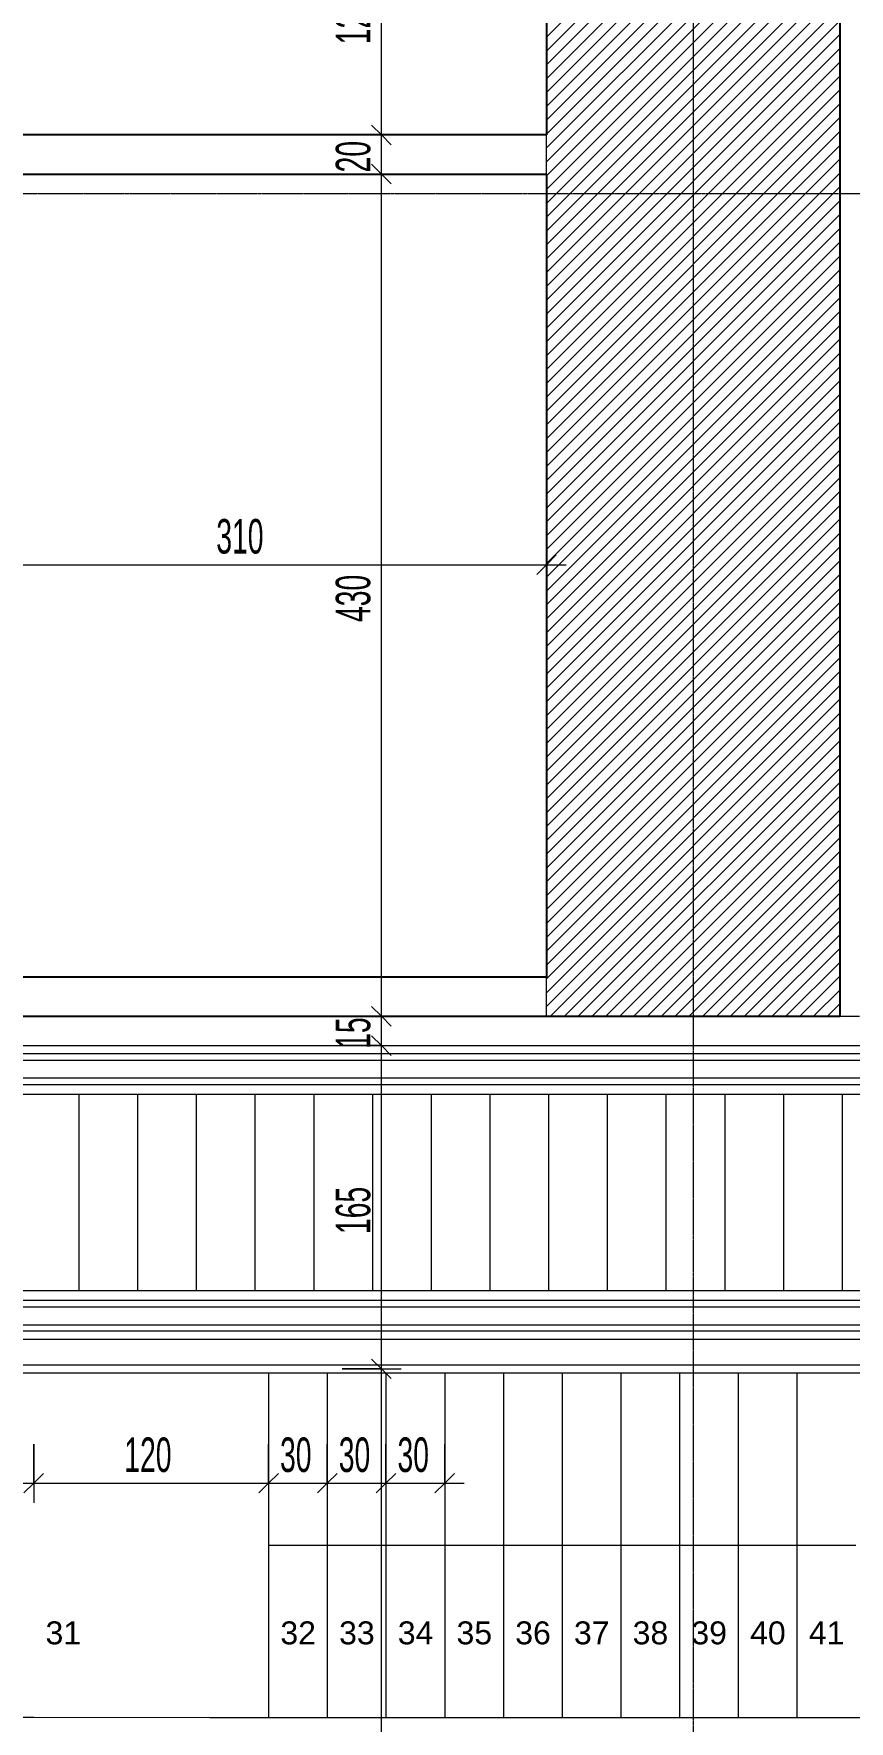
# Model space of a CAD drawing. Header units: centimetres. Extents: x -9345 to 11316, y -7197 to -3465.
# Drawn here: x 9554 to 9970, y -6310 to -5449 of the extents above; entities that cross this region are included whole.
import ezdxf

# ---------------------------------------------------------------- set-up
doc = ezdxf.new("R2010")
doc.units = ezdxf.units.CM
doc.linetypes.add('Grid Line 1_4_', pattern=[1.11125, 0.635, -0.15875, 0.15875, -0.15875])
doc.linetypes.add('Overhead', pattern=[0.396875, 0.238125, -0.15875])
for name, color, linetype, lineweight in [('A-ANNO-DIMS', 211, 'Continuous', 9), ('A-ANNO-DIMS-100', 211, 'Continuous', 9), ('A-FLOR-HRAL', 11, 'Continuous', 9), ('A-GENM', 13, 'Continuous', 9), ('A-WALL', 113, 'Continuous', 9), ('A-WALL-PATT', 111, 'Continuous', 25), ('S-GRID', 1, 'Continuous', 9), ('S-STRS', 31, 'Continuous', 9), ('S-STRS-ANNO', 31, 'Continuous', 9), ('S-STRS-MBND', 31, 'Overhead', 9)]:
    doc.layers.add(name, color=color, linetype=linetype, lineweight=lineweight)
doc.styles.add('Arial', font='arial.ttf', dxfattribs={"height": 11.710189})
doc.styles.add('Swis721 LtCn BT_1', font='swisscl.ttf', dxfattribs={"width": 0.8, "height": 17.639445})
doc.dimstyles.new('IUAS_DIMENSION_INSIDE_100_5', dxfattribs={"dimscale": 30.48, "dimtxt": 18, "dimasz": 0.328084, "dimexe": 0.328084, "dimexo": 0.0625, "dimgap": 0, "dimtad": 1, "dimdec": 0, "dimdsep": 46, "dimtxsty": 'Swis721 LtCn BT_1', "dimblk1": 'OBLIQUE', "dimblk2": 'OBLIQUE', "dimsah": 1, "dimcen": 0.09, "dimdle": 0.328084, "dimazin": 0, "dimtfac": 1, "dimtdec": 4, "dimtix": 1, "dimtmove": 0, "dimatfit": 3, "dimfxl": 0.656168, "dimfxlon": 1, "dimtvp": 1, "dimtolj": 1, "dimtzin": 0, "dimarcsym": 2})

# ---------------------------------------------------------------- blocks, each defined once
blk = doc.blocks.new('A-YURUYEN MERDIVEN - 1570-1859977-_123_30 TEKNİK KAT _ TECHNICAL LEVEL')
at = {"layer": 'A-GENM'}
for p, q in [((-147.16, 75), (1364.88, 75)), ((-138.68, 70.76), (1366.01, 70.76)), ((1362.96, 67.5), (20.84, 67.5)), ((1364.88, 55), (-147.16, 55)), ((20.84, 58.5), (1362.96, 58.5)), ((1363, 50), (-161.16, 50)), ((132.94, -50), (132.94, 50)), ((162.94, -50), (162.94, 50)), ((192.94, -50), (192.94, 50)), ((222.94, -50), (222.94, 50)), ((252.94, -50), (252.94, 50)), ((282.94, -50), (282.94, 50)), ((312.94, -50), (312.94, 50)), ((312.94, -50), (312.94, 50)), ((342.94, -50), (342.94, 50)), ((342.94, -50), (342.94, 50)), ((372.94, -50), (372.94, 50)), ((372.94, -50), (372.94, 50)), ((402.94, -50), (402.94, 50)), ((402.94, -50), (402.94, 50)), ((432.94, -50), (432.94, 50)), ((432.94, -50), (432.94, 50)), ((462.94, -50), (462.94, 50)), ((462.94, -50), (462.94, 50)), ((492.94, -50), (492.94, 50)), ((522.94, -50), (522.94, 50)), ((-161.16, -50), (1363, -50)), ((-147.16, -55), (1364.88, -55)), ((1362.96, -58.5), (20.84, -58.5)), ((20.84, -67.5), (1362.96, -67.5)), ((1364.88, -75), (-147.16, -75)), ((-138.68, -70.76), (1366.01, -70.76)), ((134, -90), (124, -90))]:
    blk.add_line(p, q, dxfattribs=at)
blk = doc.blocks.new('Railing - Railing-1672219-_123_30 TEKNİK KAT _ TECHNICAL LEVEL')
at = {"layer": 'A-FLOR-HRAL'}
for p, q in [((-6436.99, -881.48), (-6260.01, -1327.67)), ((-6260.01, -1327.67), (-6226.83, -1411.33)), ((-6226.83, -1411.33), (-6049.85, -1857.51))]:
    blk.add_line(p, q, dxfattribs=at)
blk = doc.blocks.new('Railing - Railing-1672223-_123_30 TEKNİK KAT _ TECHNICAL LEVEL')
at = {"layer": 'A-FLOR-HRAL'}
for p, q in [((-6273.47, -816.62), (-6096.49, -1262.8)), ((-6269.75, -815.15), (-6092.77, -1261.33)), ((-6096.49, -1262.8), (-6063.3, -1346.46)), ((-6092.77, -1261.33), (-6059.58, -1344.99)), ((-6063.3, -1346.46), (-5886.32, -1792.64)), ((-6059.58, -1344.99), (-5882.61, -1791.17))]:
    blk.add_line(p, q, dxfattribs=at)
blk = doc.blocks.new('DIMBLOCK483-_123_30 TEKNİK KAT _ TECHNICAL LEVEL')
at = {"layer": 'A-ANNO-DIMS-100', "transparency": 16777216}
for p, q in [((9731.45, -6130.53), (9726.45, -6125.53)), ((9711.45, -6130.53), (9741.45, -6130.53)), ((9731.45, -6130.53), (9711.45, -6130.53)), ((9731.45, -6550.53), (9731.45, -6130.53)), ((9731.45, -6130.53), (9736.45, -6135.53)), ((9731.45, -6550.53), (9726.45, -6545.53)), ((9711.45, -6550.53), (9741.45, -6550.53)), ((9731.45, -6550.53), (9711.45, -6550.53)), ((9731.45, -6550.53), (9736.45, -6555.53))]:
    blk.add_line(p, q, dxfattribs=at)
at = {"layer": 'A-ANNO-DIMS-100', "color": 0, "transparency": 16777216, "insert": (9708.1, -6354.24), "char_height": 17.639, "width": 32.9143, "attachment_point": 1, "rotation": 90, "line_spacing_factor": 0.971848, "style": 'Swis721 LtCn BT_1'}
blk.add_mtext('420', dxfattribs=at)
blk = doc.blocks.new('_Oblique')
at = {"color": 0, "linetype": 'ByBlock', "lineweight": -2}
blk.add_line((-0.5, -0.5), (0.5, 0.5), dxfattribs=at)
blk = doc.blocks.new('DIMBLOCK484-_123_30 TEKNİK KAT _ TECHNICAL LEVEL')
at = {"layer": 'A-ANNO-DIMS-100', "transparency": 16777216}
for p, q in [((9731.45, -5965.53), (9726.45, -5960.53)), ((9711.45, -5965.53), (9741.45, -5965.53)), ((9731.45, -5965.53), (9711.45, -5965.53)), ((9731.45, -6130.53), (9731.45, -5965.53)), ((9731.45, -5965.53), (9736.45, -5970.53)), ((9731.45, -6130.53), (9726.45, -6125.53)), ((9711.45, -6130.53), (9741.45, -6130.53)), ((9731.45, -6130.53), (9711.45, -6130.53)), ((9731.45, -6130.53), (9736.45, -6135.53))]:
    blk.add_line(p, q, dxfattribs=at)
at = {"layer": 'A-ANNO-DIMS-100', "color": 0, "transparency": 16777216, "insert": (9708.1, -6061.74), "char_height": 17.639, "width": 32.9143, "attachment_point": 1, "rotation": 90, "line_spacing_factor": 0.971848, "style": 'Swis721 LtCn BT_1'}
blk.add_mtext('165', dxfattribs=at)
blk = doc.blocks.new('DIMBLOCK485-_123_30 TEKNİK KAT _ TECHNICAL LEVEL')
at = {"layer": 'A-ANNO-DIMS-100', "transparency": 16777216}
for p, q in [((9711.45, -5950.53), (9741.45, -5950.53)), ((9731.45, -5950.53), (9711.45, -5950.53)), ((9731.45, -5950.53), (9726.45, -5945.53)), ((9731.45, -5965.53), (9731.45, -5950.53)), ((9731.45, -5950.53), (9736.45, -5955.53)), ((9731.45, -5965.53), (9726.45, -5960.53)), ((9711.45, -5965.53), (9741.45, -5965.53)), ((9731.45, -5965.53), (9711.45, -5965.53)), ((9731.45, -5965.53), (9736.45, -5970.53))]:
    blk.add_line(p, q, dxfattribs=at)
at = {"layer": 'A-ANNO-DIMS-100', "color": 0, "transparency": 16777216, "insert": (9708.1, -5967.17), "char_height": 17.639, "width": 21.9429, "attachment_point": 1, "rotation": 90, "line_spacing_factor": 0.971848, "style": 'Swis721 LtCn BT_1'}
blk.add_mtext('15', dxfattribs=at)
blk = doc.blocks.new('DIMBLOCK486-_123_30 TEKNİK KAT _ TECHNICAL LEVEL')
at = {"layer": 'A-ANNO-DIMS-100', "transparency": 16777216}
for p, q in [((9711.45, -5520.53), (9741.45, -5520.53)), ((9731.45, -5520.53), (9711.45, -5520.53)), ((9731.45, -5520.53), (9726.45, -5515.53)), ((9731.45, -5950.53), (9731.45, -5520.53)), ((9731.45, -5520.53), (9736.45, -5525.53)), ((9711.45, -5950.53), (9741.45, -5950.53)), ((9731.45, -5950.53), (9711.45, -5950.53)), ((9731.45, -5950.53), (9726.45, -5945.53)), ((9731.45, -5950.53), (9736.45, -5955.53))]:
    blk.add_line(p, q, dxfattribs=at)
at = {"layer": 'A-ANNO-DIMS-100', "color": 0, "transparency": 16777216, "insert": (9708.1, -5749.24), "char_height": 17.639, "width": 32.9143, "attachment_point": 1, "rotation": 90, "line_spacing_factor": 0.971848, "style": 'Swis721 LtCn BT_1'}
blk.add_mtext('430', dxfattribs=at)
blk = doc.blocks.new('DIMBLOCK487-_123_30 TEKNİK KAT _ TECHNICAL LEVEL')
at = {"layer": 'A-ANNO-DIMS-100', "transparency": 16777216}
for p, q in [((9731.45, -5500.53), (9726.45, -5495.53)), ((9711.45, -5500.53), (9741.45, -5500.53)), ((9731.45, -5500.53), (9711.45, -5500.53)), ((9731.45, -5520.53), (9731.45, -5500.53)), ((9731.45, -5500.53), (9736.45, -5505.53)), ((9711.45, -5520.53), (9741.45, -5520.53)), ((9731.45, -5520.53), (9711.45, -5520.53)), ((9731.45, -5520.53), (9726.45, -5515.53)), ((9731.45, -5520.53), (9736.45, -5525.53))]:
    blk.add_line(p, q, dxfattribs=at)
at = {"layer": 'A-ANNO-DIMS-100', "color": 0, "transparency": 16777216, "insert": (9708.1, -5519.67), "char_height": 17.639, "width": 21.9429, "attachment_point": 1, "rotation": 90, "line_spacing_factor": 0.971848, "style": 'Swis721 LtCn BT_1'}
blk.add_mtext('20', dxfattribs=at)
blk = doc.blocks.new('DIMBLOCK488-_123_30 TEKNİK KAT _ TECHNICAL LEVEL')
at = {"layer": 'A-ANNO-DIMS-100', "transparency": 16777216}
for p, q in [((9731.45, -5380.53), (9726.45, -5375.53)), ((9711.45, -5380.53), (9741.45, -5380.53)), ((9731.45, -5380.53), (9711.45, -5380.53)), ((9731.45, -5500.53), (9731.45, -5380.53)), ((9731.45, -5380.53), (9736.45, -5385.53)), ((9731.45, -5500.53), (9726.45, -5495.53)), ((9711.45, -5500.53), (9741.45, -5500.53)), ((9731.45, -5500.53), (9711.45, -5500.53)), ((9731.45, -5500.53), (9736.45, -5505.53))]:
    blk.add_line(p, q, dxfattribs=at)
at = {"layer": 'A-ANNO-DIMS-100', "color": 0, "transparency": 16777216, "insert": (9708.1, -5454.24), "char_height": 17.639, "width": 32.9143, "attachment_point": 1, "rotation": 90, "line_spacing_factor": 0.971848, "style": 'Swis721 LtCn BT_1'}
blk.add_mtext('120', dxfattribs=at)
blk = doc.blocks.new('DIMBLOCK519-_123_30 TEKNİK KAT _ TECHNICAL LEVEL')
at = {"layer": 'A-ANNO-DIMS-100', "transparency": 16777216}
for p, q in [((9505.78, -5699.98), (9505.78, -5729.98)), ((9505.78, -5719.98), (9505.78, -5699.98)), ((9815.78, -5699.98), (9815.78, -5729.98)), ((9815.78, -5719.98), (9815.78, -5699.98)), ((9505.78, -5719.98), (9500.78, -5724.98)), ((9505.78, -5719.98), (9510.78, -5714.98)), ((9505.78, -5719.98), (9825.78, -5719.98)), ((9815.78, -5719.98), (9810.78, -5724.98)), ((9815.78, -5719.98), (9820.78, -5714.98))]:
    blk.add_line(p, q, dxfattribs=at)
at = {"layer": 'A-ANNO-DIMS-100', "color": 0, "transparency": 16777216, "insert": (9647.07, -5696.62), "char_height": 17.639, "width": 32.9143, "attachment_point": 1, "line_spacing_factor": 0.971848, "style": 'Swis721 LtCn BT_1'}
blk.add_mtext('310', dxfattribs=at)
blk = doc.blocks.new('DIMBLOCK569-_123_30 TEKNİK KAT _ TECHNICAL LEVEL')
at = {"layer": 'A-ANNO-DIMS-100', "transparency": 16777216}
for p, q in [((9553.78, -6168.94), (9553.78, -6198.94)), ((9553.78, -6188.94), (9553.78, -6168.94)), ((9673.78, -6168.94), (9673.78, -6198.94)), ((9673.78, -6188.94), (9673.78, -6168.94)), ((9553.78, -6188.94), (9558.78, -6183.94)), ((9673.78, -6188.94), (9678.78, -6183.94)), ((9543.78, -6188.94), (9673.78, -6188.94)), ((9553.78, -6188.94), (9548.78, -6193.94)), ((9673.78, -6188.94), (9668.78, -6193.94))]:
    blk.add_line(p, q, dxfattribs=at)
at = {"layer": 'A-ANNO-DIMS-100', "color": 0, "transparency": 16777216, "insert": (9600.07, -6165.58), "char_height": 17.639, "width": 32.9143, "attachment_point": 1, "line_spacing_factor": 0.971848, "style": 'Swis721 LtCn BT_1'}
blk.add_mtext('120', dxfattribs=at)
blk = doc.blocks.new('DIMBLOCK570-_123_30 TEKNİK KAT _ TECHNICAL LEVEL')
at = {"layer": 'A-ANNO-DIMS-100', "transparency": 16777216}
for p, q in [((9673.78, -6168.94), (9673.78, -6198.94)), ((9673.78, -6188.94), (9673.78, -6168.94)), ((9703.78, -6168.94), (9703.78, -6198.94)), ((9703.78, -6188.94), (9703.78, -6168.94)), ((9673.78, -6188.94), (9678.78, -6183.94)), ((9703.78, -6188.94), (9708.78, -6183.94)), ((9673.78, -6188.94), (9668.78, -6193.94)), ((9673.78, -6188.94), (9703.78, -6188.94)), ((9703.78, -6188.94), (9698.78, -6193.94))]:
    blk.add_line(p, q, dxfattribs=at)
at = {"layer": 'A-ANNO-DIMS-100', "color": 0, "transparency": 16777216, "insert": (9679.64, -6165.58), "char_height": 17.639, "width": 21.9429, "attachment_point": 1, "line_spacing_factor": 0.971848, "style": 'Swis721 LtCn BT_1'}
blk.add_mtext('30', dxfattribs=at)
blk = doc.blocks.new('DIMBLOCK571-_123_30 TEKNİK KAT _ TECHNICAL LEVEL')
at = {"layer": 'A-ANNO-DIMS-100', "transparency": 16777216}
for p, q in [((9703.78, -6168.94), (9703.78, -6198.94)), ((9703.78, -6188.94), (9703.78, -6168.94)), ((9733.78, -6168.94), (9733.78, -6198.94)), ((9733.78, -6188.94), (9733.78, -6168.94)), ((9703.78, -6188.94), (9708.78, -6183.94)), ((9733.78, -6188.94), (9738.78, -6183.94)), ((9703.78, -6188.94), (9698.78, -6193.94)), ((9703.78, -6188.94), (9733.78, -6188.94)), ((9733.78, -6188.94), (9728.78, -6193.94))]:
    blk.add_line(p, q, dxfattribs=at)
at = {"layer": 'A-ANNO-DIMS-100', "color": 0, "transparency": 16777216, "insert": (9709.64, -6165.58), "char_height": 17.639, "width": 21.9429, "attachment_point": 1, "line_spacing_factor": 0.971848, "style": 'Swis721 LtCn BT_1'}
blk.add_mtext('30', dxfattribs=at)
blk = doc.blocks.new('DIMBLOCK572-_123_30 TEKNİK KAT _ TECHNICAL LEVEL')
at = {"layer": 'A-ANNO-DIMS-100', "transparency": 16777216}
for p, q in [((9733.78, -6168.94), (9733.78, -6198.94)), ((9733.78, -6188.94), (9733.78, -6168.94)), ((9763.78, -6168.94), (9763.78, -6198.94)), ((9763.78, -6188.94), (9763.78, -6168.94)), ((9733.78, -6188.94), (9738.78, -6183.94)), ((9763.78, -6188.94), (9768.78, -6183.94)), ((9733.78, -6188.94), (9728.78, -6193.94)), ((9733.78, -6188.94), (9773.78, -6188.94)), ((9763.78, -6188.94), (9758.78, -6193.94))]:
    blk.add_line(p, q, dxfattribs=at)
at = {"layer": 'A-ANNO-DIMS-100', "color": 0, "transparency": 16777216, "insert": (9739.64, -6165.58), "char_height": 17.639, "width": 21.9429, "attachment_point": 1, "line_spacing_factor": 0.971848, "style": 'Swis721 LtCn BT_1'}
blk.add_mtext('30', dxfattribs=at)

msp = doc.modelspace()

# ---------------------------------------------------------------- hatches: boundary and pattern name
at = {"layer": 'A-WALL-PATT', "lineweight": 9}
h = msp.add_hatch(dxfattribs=at)
h.set_pattern_fill('FP_7', color=256, style=0, pattern_type=2)
h.set_pattern_definition([(45, (10627.768, 0), (-3.535534, 3.535534), [])])
h.paths.add_polyline_path([(9815.78, -6550.53), (9965.78, -6550.53), (9965.78, -6490.53), (9815.78, -6490.53)], flags=0)
h.paths.add_polyline_path([(9880.64, -5950.53), (9965.78, -5950.53), (9965.78, -3990.53), (9815.78, -3990.53), (9815.78, -5950.53)], flags=0)

# ---------------------------------------------------------------- linework, layer by layer
at = {"layer": 'A-WALL', "lineweight": 25}
for p, q in [((9965.78, -5950.53), (9965.78, -3990.53)), ((9815.78, -4990.53), (9815.78, -5500.53)), ((9815.78, -5500.53), (9515.78, -5500.53)), ((9505.78, -5520.53), (9815.78, -5520.53)), ((9815.78, -5520.53), (9815.78, -5930.53)), ((9815.78, -5930.53), (9195.78, -5930.53)), ((8454.53, -5950.53), (9965.78, -5950.53))]:
    msp.add_line(p, q, dxfattribs=at)
at = {"layer": 'A-WALL'}
for p, q in [((9815.78, -5520.53), (9815.78, -5500.53)), ((9815.78, -5950.53), (9815.78, -5930.53))]:
    msp.add_line(p, q, dxfattribs=at)
at = {"layer": 'S-GRID', "linetype": 'Grid Line 1_4_'}
for p, q in [((9890.78, -3690.18), (9890.78, -6998.97)), ((11178.07, -5530.53), (2341.5, -5530.53))]:
    msp.add_line(p, q, dxfattribs=at)
at = {"layer": 'S-STRS'}
for p, q in [((9673.78, -6132.57), (9673.78, -6308.49)), ((9703.78, -6132.57), (9703.78, -6308.49)), ((9733.78, -6132.57), (9733.78, -6308.49)), ((9763.78, -6132.57), (9763.78, -6308.49)), ((9793.78, -6132.57), (9793.78, -6308.49)), ((9823.78, -6132.57), (9823.78, -6308.49)), ((9853.78, -6132.57), (9853.78, -6308.49)), ((9883.78, -6132.57), (9883.78, -6308.49)), ((9913.78, -6132.57), (9913.78, -6308.49)), ((9943.78, -6132.57), (9943.78, -6308.49))]:
    msp.add_line(p, q, dxfattribs=at)
at = {"layer": 'S-STRS', "linetype": 'Overhead'}
for p, q in [((9673.78, -6132.57), (9673.78, -6308.49)), ((9703.78, -6132.57), (9703.78, -6308.49)), ((9733.78, -6132.57), (9733.78, -6308.49)), ((9763.78, -6132.57), (9763.78, -6308.49)), ((9793.78, -6132.57), (9793.78, -6308.49)), ((9823.78, -6132.57), (9823.78, -6308.49)), ((9853.78, -6132.57), (9853.78, -6308.49)), ((9883.78, -6132.57), (9883.78, -6308.49)), ((9913.78, -6132.57), (9913.78, -6308.49)), ((9943.78, -6132.57), (9943.78, -6308.49))]:
    msp.add_line(p, q, dxfattribs=at)
at = {"layer": 'S-STRS-ANNO'}
for p, q in [((9673.78, -6220.53), (9703.78, -6220.53)), ((9703.78, -6220.53), (9733.78, -6220.53)), ((9733.78, -6220.53), (9763.78, -6220.53)), ((9763.78, -6220.53), (9793.78, -6220.53)), ((9793.78, -6220.53), (9823.78, -6220.53)), ((9823.78, -6220.53), (9853.78, -6220.53)), ((9853.78, -6220.53), (9883.78, -6220.53)), ((9883.78, -6220.53), (9913.78, -6220.53)), ((9913.78, -6220.53), (9943.78, -6220.53)), ((9943.78, -6220.53), (9973.78, -6220.53))]:
    msp.add_line(p, q, dxfattribs=at)
at = {"layer": 'S-STRS-MBND'}
for p, q in [((9815.78, -5500.53), (9815.78, -5380.53)), ((9515.78, -5500.53), (9815.78, -5500.53))]:
    msp.add_line(p, q, dxfattribs=at)

# ---------------------------------------------------------------- block references
at = {"layer": 'A-FLOR-HRAL', "rotation": 68.36410604411739}
for name in ['Railing - Railing-1672223-_123_30 TEKNİK KAT _ TECHNICAL LEVEL', 'Railing - Railing-1672219-_123_30 TEKNİK KAT _ TECHNICAL LEVEL']:
    msp.add_blockref(name, (10627.77, 0), dxfattribs=at)
at = {"layer": 'A-GENM', "rotation": 180}
msp.add_blockref('A-YURUYEN MERDIVEN - 1570-1859977-_123_30 TEKNİK KAT _ TECHNICAL LEVEL', (10099.78, -6040.53), dxfattribs=at)

# ---------------------------------------------------------------- texts
at = {"layer": 'S-STRS-ANNO', "char_height": 11.71, "width": 21.5412, "attachment_point": 1, "line_spacing_factor": 0.938532, "style": 'Arial'}
for s, insert in [('31', (9559.81, -6259.5)), ('32', (9679.81, -6259.5)), ('33', (9709.81, -6259.5)), ('34', (9739.81, -6259.5)), ('35', (9769.81, -6259.5)), ('36', (9799.81, -6259.5)), ('37', (9829.81, -6259.5)), ('38', (9859.81, -6259.5)), ('39', (9889.81, -6259.5)), ('40', (9919.81, -6259.5)), ('41', (9949.81, -6259.5))]:
    msp.add_mtext(s, dxfattribs=dict(at, insert=insert))

# ---------------------------------------------------------------- dimensions: what is measured, and where the dimension line sits
at = {"layer": 'A-ANNO-DIMS'}
for base, p1, p2, angle, override, picture, middle in [((9731.45, -5380.53), (9711.45, -5500.53), (9711.45, -5380.53), 90, {"dimpost": '<>', "dimfxl": 120}, 'DIMBLOCK488-_123_30 TEKNİK KAT _ TECHNICAL LEVEL', (9722.42, -5440.53)), ((9731.45, -5500.53), (9711.45, -5520.53), (9711.45, -5500.53), 90, {"dimpost": '<>', "dimfxl": 20}, 'DIMBLOCK487-_123_30 TEKNİK KAT _ TECHNICAL LEVEL', (9722.42, -5510.53)), ((9731.45, -5520.53), (9711.45, -5950.53), (9711.45, -5520.53), 90, {"dimpost": '<>', "dimfxl": 430}, 'DIMBLOCK486-_123_30 TEKNİK KAT _ TECHNICAL LEVEL', (9722.41, -5735.53)), ((9731.45, -5950.53), (9711.45, -5965.53), (9711.45, -5950.53), 90, {"dimpost": '<>', "dimfxl": 15}, 'DIMBLOCK485-_123_30 TEKNİK KAT _ TECHNICAL LEVEL', (9722.46, -5958.03)), ((9731.45, -5965.53), (9711.45, -6130.53), (9711.45, -5965.53), 90, {"dimpost": '<>', "dimfxl": 165}, 'DIMBLOCK484-_123_30 TEKNİK KAT _ TECHNICAL LEVEL', (9722.42, -6048.03)), ((9731.45, -6130.53), (9711.45, -6550.53), (9711.45, -6130.53), 90, {"dimpost": '<>', "dimfxl": 420}, 'DIMBLOCK483-_123_30 TEKNİK KAT _ TECHNICAL LEVEL', (9722.42, -6340.53)), ((9703.78, -6188.94), (9673.78, -6168.94), (9703.78, -6168.94), 0, {"dimpost": '<>', "dimfxl": 30}, 'DIMBLOCK570-_123_30 TEKNİK KAT _ TECHNICAL LEVEL', (9688.78, -6179.89))]:
    dim = msp.add_linear_dim(base=base, p1=p1, p2=p2, angle=angle, dimstyle='IUAS_DIMENSION_INSIDE_100_5', override=override, dxfattribs=at)
    dim.commit()
    dim.dimension.update_dxf_attribs({"geometry": picture, "text_midpoint": middle})
for base, p1, p2, override, picture, middle in [((9815.78, -5719.98), (9505.78, -5699.98), (9815.78, -5699.98), {"dimpost": '<>', "dimfxl": 310}, 'DIMBLOCK519-_123_30 TEKNİK KAT _ TECHNICAL LEVEL', (9660.78, -5710.93)), ((9673.78, -6188.94), (9553.78, -6168.94), (9673.78, -6168.94), {"dimpost": '<>', "dimfxl": 120}, 'DIMBLOCK569-_123_30 TEKNİK KAT _ TECHNICAL LEVEL', (9613.78, -6179.9)), ((9733.78, -6188.94), (9703.78, -6168.94), (9733.78, -6168.94), {"dimpost": '<>', "dimfxl": 30}, 'DIMBLOCK571-_123_30 TEKNİK KAT _ TECHNICAL LEVEL', (9718.78, -6179.89)), ((9763.78, -6188.94), (9733.78, -6168.94), (9763.78, -6168.94), {"dimpost": '<>', "dimfxl": 30}, 'DIMBLOCK572-_123_30 TEKNİK KAT _ TECHNICAL LEVEL', (9748.78, -6179.89))]:
    dim = msp.add_linear_dim(base=base, p1=p1, p2=p2, dimstyle='IUAS_DIMENSION_INSIDE_100_5', override=override, dxfattribs=at)
    dim.commit()
    dim.dimension.update_dxf_attribs({"geometry": picture, "text_midpoint": middle})

doc.saveas('drawing.dxf')
